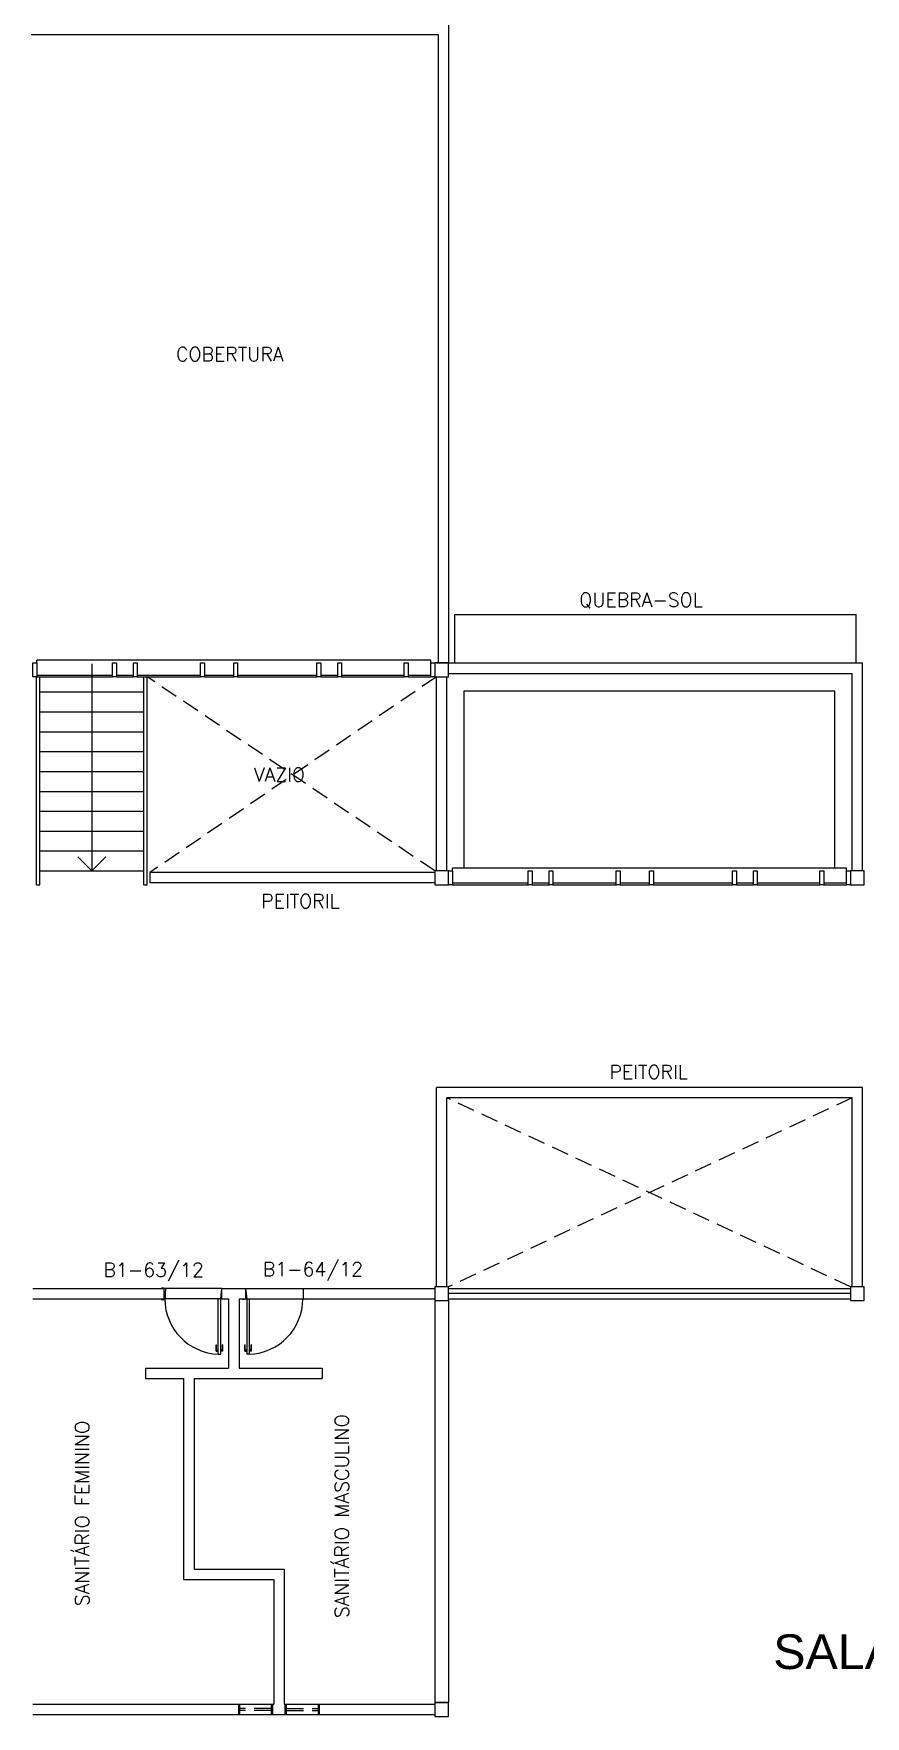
# Model space of a CAD drawing. Header units: millimetres. Extents: x 2280 to 2568, y 1267 to 1403.
# Drawn here: x 2388.12 to 2400.13, y 1279.08 to 1303.36 of the extents above; entities that cross this region are included whole.
import ezdxf

# ---------------------------------------------------------------- set-up
doc = ezdxf.new("R2010")
doc.units = ezdxf.units.MM
doc.linetypes.add('HIDDEN', pattern=[0.375, 0.25, -0.125])
for name, color, linetype in [('1', 1, 'Continuous'), ('ALV', 2, 'Continuous'), ('ALVENARIA', 2, 'Continuous'), ('AREA', 2, 'Continuous'), ('ENDEREÇO NOVO', 2, 'Continuous'), ('ESQ', 1, 'Continuous'), ('ESQUADRIAS', 1, 'Continuous'), ('ESTRUT', 2, 'Continuous'), ('JAN2', 1, 'HIDDEN'), ('MACANETA', 2, 'Continuous'), ('MARCO', 2, 'Continuous'), ('PISO', 1, 'Continuous'), ('PORTA', 2, 'Continuous'), ('PROJ', 1, 'HIDDEN'), ('SOLEIRA', 1, 'Continuous'), ('TEXTO', 2, 'Continuous'), ('USO', 2, 'Continuous')]:
    doc.layers.add(name, color=color, linetype=linetype)
doc.styles.get("Standard").update_dxf_attribs({"font": 'arial.ttf'})
doc.styles.add('UNB-100', font='simplex.shx', dxfattribs={"height": 0.2})

# ---------------------------------------------------------------- blocks, each defined once
blk = doc.blocks.new('DOOR80')
at = {"layer": 'MACANETA', "color": 1}
for p, q in [((-0.015, -0.665), (-0.01, -0.665)), ((-0.015, -0.755), (-0.015, -0.665)), ((-0.01, -0.755), (-0.01, -0.665)), ((0.012, -0.763), (0.012, -0.728)), ((0.012, -0.728), (0.015, -0.728)), ((0.053, -0.728), (0.05, -0.728)), ((0.053, -0.763), (0.053, -0.728)), ((0.08, -0.665), (0.075, -0.665)), ((0.075, -0.755), (0.075, -0.665)), ((0.08, -0.755), (0.08, -0.665)), ((-0.015, -0.755), (0.012, -0.755)), ((-0.01, -0.735), (0.012, -0.735)), ((0.012, -0.763), (0.015, -0.763)), ((0.053, -0.763), (0.05, -0.763)), ((0.075, -0.735), (0.053, -0.735)), ((0.08, -0.755), (0.053, -0.755))]:
    blk.add_line(p, q, dxfattribs=at)
at = {"layer": 'PORTA'}
for p, q in [((0.015, -0.8), (0.015, 0)), ((0.015, 0), (0.05, 0)), ((0.05, -0.8), (0.05, 0)), ((0.05, -0.8), (0.015, -0.8))]:
    blk.add_line(p, q, dxfattribs=at)
at = {"layer": 'PORTA', "color": 1}
blk.add_arc((0.02, 0), 0.8, 272.1491, 0, dxfattribs=at)
blk = doc.blocks.new('DOOR-80')
at = {"layer": 'MACANETA', "color": 1}
for p, q in [((-0.08, -0.755), (-0.08, -0.665)), ((-0.08, -0.665), (-0.075, -0.665)), ((-0.075, -0.755), (-0.075, -0.665)), ((-0.053, -0.728), (-0.05, -0.728)), ((-0.053, -0.763), (-0.053, -0.728)), ((-0.012, -0.728), (-0.015, -0.728)), ((-0.012, -0.763), (-0.012, -0.728)), ((0.01, -0.755), (0.01, -0.665)), ((0.015, -0.665), (0.01, -0.665)), ((0.015, -0.755), (0.015, -0.665)), ((-0.08, -0.755), (-0.053, -0.755)), ((-0.075, -0.735), (-0.053, -0.735)), ((-0.053, -0.763), (-0.05, -0.763)), ((-0.012, -0.763), (-0.015, -0.763)), ((0.01, -0.735), (-0.012, -0.735)), ((0.015, -0.755), (-0.012, -0.755))]:
    blk.add_line(p, q, dxfattribs=at)
at = {"layer": 'PORTA'}
for p, q in [((-0.05, -0.8), (-0.05, 0)), ((-0.015, 0), (-0.05, 0)), ((-0.015, -0.8), (-0.015, 0)), ((-0.05, -0.8), (-0.015, -0.8))]:
    blk.add_line(p, q, dxfattribs=at)
at = {"layer": 'PORTA', "color": 1}
blk.add_arc((-0.02, 0), 0.8, 180, 267.8509, dxfattribs=at)

msp = doc.modelspace()

# ---------------------------------------------------------------- linework, layer by layer
at = {"layer": '1'}
msp.add_lwpolyline([(2388.962, 1294.264), (2388.962, 1291.278), (2388.76, 1291.481), (2388.962, 1291.278), (2389.165, 1291.481)], dxfattribs=at)
at = {"layer": 'ALV'}
for p, q in [((2394.112, 1303.498), (2394.112, 1294.278)), ((2388.087, 1303.348), (2393.962, 1303.348)), ((2393.962, 1303.348), (2393.962, 1294.278)), ((2394.202, 1294.278), (2394.202, 1294.978)), ((2394.202, 1294.978), (2399.993, 1294.978)), ((2399.993, 1294.278), (2399.993, 1294.978)), ((2393.937, 1294.278), (2400.087, 1294.278)), ((2394.112, 1294.128), (2399.937, 1294.128)), ((2399.937, 1291.278), (2399.937, 1294.128)), ((2400.087, 1291.278), (2400.087, 1294.278)), ((2393.937, 1291.278), (2393.937, 1294.078)), ((2394.087, 1291.278), (2394.087, 1294.078)), ((2394.337, 1293.878), (2399.687, 1293.878)), ((2394.337, 1291.318), (2394.337, 1293.878)), ((2394.337, 1291.318), (2394.337, 1293.878)), ((2399.687, 1291.318), (2399.687, 1293.878)), ((2393.912, 1291.253), (2389.799, 1291.253)), ((2389.799, 1291.253), (2389.799, 1291.103)), ((2393.912, 1291.103), (2389.799, 1291.103)), ((2393.937, 1285.278), (2393.937, 1288.153)), ((2400.087, 1288.153), (2393.937, 1288.153)), ((2400.087, 1285.278), (2400.087, 1288.153)), ((2394.087, 1285.278), (2394.087, 1288.003)), ((2399.937, 1288.003), (2394.087, 1288.003)), ((2399.937, 1285.278), (2399.937, 1288.003)), ((2393.912, 1285.253), (2393.912, 1285.078)), ((2394.112, 1285.253), (2399.912, 1285.253)), ((2393.912, 1285.078), (2394.112, 1285.078)), ((2394.112, 1285.103), (2399.912, 1285.103)), ((2393.912, 1279.278), (2394.112, 1279.278)), ((2393.912, 1279.278), (2393.912, 1279.103))]:
    msp.add_line(p, q, dxfattribs=at)
at = {"layer": 'ALVENARIA'}
for p, q in [((2388.112, 1285.253), (2390.007, 1285.253)), ((2390.007, 1285.103), (2390.007, 1285.253)), ((2390.837, 1285.103), (2390.837, 1285.253)), ((2390.837, 1285.253), (2391.187, 1285.253)), ((2391.187, 1285.103), (2391.187, 1285.253)), ((2392.017, 1285.103), (2392.017, 1285.253)), ((2392.017, 1285.253), (2393.912, 1285.253)), ((2388.112, 1285.103), (2390.007, 1285.103)), ((2390.837, 1285.103), (2390.937, 1285.103)), ((2390.937, 1285.103), (2390.937, 1284.103)), ((2391.087, 1285.103), (2391.087, 1284.103)), ((2391.087, 1285.103), (2391.187, 1285.103)), ((2392.017, 1285.103), (2393.912, 1285.103)), ((2393.912, 1285.078), (2393.912, 1279.278)), ((2394.112, 1285.078), (2394.112, 1279.278)), ((2389.737, 1284.103), (2390.937, 1284.103)), ((2389.737, 1284.103), (2389.737, 1283.953)), ((2389.737, 1283.953), (2390.287, 1283.953)), ((2390.287, 1283.953), (2390.287, 1281.053)), ((2390.437, 1283.953), (2392.287, 1283.953)), ((2390.437, 1283.953), (2390.437, 1281.203)), ((2391.087, 1284.103), (2392.287, 1284.103)), ((2392.287, 1284.103), (2392.287, 1283.953)), ((2390.287, 1281.053), (2391.587, 1281.053)), ((2390.437, 1281.203), (2391.737, 1281.203)), ((2391.587, 1281.053), (2391.587, 1279.253)), ((2391.737, 1281.203), (2391.737, 1279.253)), ((2388.112, 1279.253), (2391.587, 1279.253)), ((2388.112, 1279.103), (2393.912, 1279.103)), ((2391.077, 1279.253), (2391.077, 1279.103)), ((2391.577, 1279.103), (2391.577, 1279.253)), ((2391.737, 1279.253), (2393.912, 1279.253)), ((2391.747, 1279.253), (2391.747, 1279.103)), ((2392.247, 1279.103), (2392.247, 1279.253))]:
    msp.add_line(p, q, dxfattribs=at)
at = {"layer": 'ESQ'}
msp.add_line((2399.912, 1285.178), (2394.112, 1285.178), dxfattribs=at)
at = {"layer": 'ESQUADRIAS'}
for p, q in [((2393.857, 1294.318), (2388.167, 1294.318)), ((2388.167, 1294.278), (2388.167, 1294.318)), ((2393.857, 1294.278), (2393.857, 1294.318)), ((2393.857, 1294.278), (2393.857, 1294.278)), ((2388.167, 1294.103), (2389.262, 1294.103)), ((2388.167, 1294.078), (2389.262, 1294.078)), ((2389.317, 1294.103), (2389.562, 1294.103)), ((2389.317, 1294.078), (2389.562, 1294.078)), ((2389.617, 1294.103), (2390.532, 1294.103)), ((2389.617, 1294.078), (2390.532, 1294.078)), ((2390.587, 1294.103), (2391.012, 1294.103)), ((2390.587, 1294.078), (2391.012, 1294.078)), ((2391.067, 1294.103), (2392.212, 1294.103)), ((2391.067, 1294.078), (2392.212, 1294.078)), ((2392.267, 1294.103), (2392.512, 1294.103)), ((2392.267, 1294.078), (2392.512, 1294.078)), ((2392.567, 1294.103), (2393.472, 1294.103)), ((2392.567, 1294.078), (2393.472, 1294.078)), ((2393.527, 1294.103), (2393.857, 1294.103)), ((2393.527, 1294.078), (2393.857, 1294.078)), ((2399.857, 1291.318), (2394.167, 1291.318)), ((2394.167, 1291.278), (2394.167, 1291.318)), ((2399.857, 1291.278), (2399.857, 1291.318)), ((2399.857, 1291.278), (2399.857, 1291.278)), ((2394.167, 1291.103), (2395.262, 1291.103)), ((2394.167, 1291.078), (2395.262, 1291.078)), ((2395.317, 1291.103), (2395.562, 1291.103)), ((2395.317, 1291.078), (2395.562, 1291.078)), ((2395.617, 1291.103), (2396.532, 1291.103)), ((2395.617, 1291.078), (2396.532, 1291.078)), ((2396.587, 1291.103), (2397.012, 1291.103)), ((2396.587, 1291.078), (2397.012, 1291.078)), ((2397.067, 1291.103), (2398.212, 1291.103)), ((2397.067, 1291.078), (2398.212, 1291.078)), ((2398.267, 1291.103), (2398.512, 1291.103)), ((2398.267, 1291.078), (2398.512, 1291.078)), ((2398.567, 1291.103), (2399.472, 1291.103)), ((2398.567, 1291.078), (2399.472, 1291.078)), ((2399.527, 1291.103), (2399.857, 1291.103)), ((2399.527, 1291.078), (2399.857, 1291.078))]:
    msp.add_line(p, q, dxfattribs=at)
for points in [[(2388.112, 1294.078), (2388.112, 1294.278), (2388.167, 1294.278), (2388.167, 1294.078)], [(2389.262, 1294.078), (2389.262, 1294.278), (2389.317, 1294.278), (2389.317, 1294.078)], [(2389.562, 1294.078), (2389.562, 1294.278), (2389.617, 1294.278), (2389.617, 1294.078)], [(2390.532, 1294.078), (2390.532, 1294.278), (2390.587, 1294.278), (2390.587, 1294.078)], [(2391.012, 1294.078), (2391.012, 1294.278), (2391.067, 1294.278), (2391.067, 1294.078)], [(2392.212, 1294.078), (2392.212, 1294.278), (2392.267, 1294.278), (2392.267, 1294.078)], [(2392.512, 1294.078), (2392.512, 1294.278), (2392.567, 1294.278), (2392.567, 1294.078)], [(2393.472, 1294.078), (2393.472, 1294.278), (2393.527, 1294.278), (2393.527, 1294.078)], [(2393.857, 1294.078), (2393.857, 1294.278), (2393.912, 1294.278), (2393.912, 1294.078)], [(2394.112, 1291.078), (2394.112, 1291.278), (2394.167, 1291.278), (2394.167, 1291.078)], [(2395.262, 1291.078), (2395.262, 1291.278), (2395.317, 1291.278), (2395.317, 1291.078)], [(2395.562, 1291.078), (2395.562, 1291.278), (2395.617, 1291.278), (2395.617, 1291.078)], [(2396.532, 1291.078), (2396.532, 1291.278), (2396.587, 1291.278), (2396.587, 1291.078)], [(2397.012, 1291.078), (2397.012, 1291.278), (2397.067, 1291.278), (2397.067, 1291.078)], [(2398.212, 1291.078), (2398.212, 1291.278), (2398.267, 1291.278), (2398.267, 1291.078)], [(2398.512, 1291.078), (2398.512, 1291.278), (2398.567, 1291.278), (2398.567, 1291.078)], [(2399.472, 1291.078), (2399.472, 1291.278), (2399.527, 1291.278), (2399.527, 1291.078)], [(2399.857, 1291.078), (2399.857, 1291.278), (2399.912, 1291.278), (2399.912, 1291.078)]]:
    msp.add_lwpolyline(points, close=True, dxfattribs=at)
at = {"layer": 'ESTRUT'}
for points in [[(2394.112, 1294.278), (2393.912, 1294.278), (2393.912, 1294.078), (2394.112, 1294.078)], [(2394.112, 1291.278), (2393.912, 1291.278), (2393.912, 1291.078), (2394.112, 1291.078)], [(2400.112, 1291.278), (2399.912, 1291.278), (2399.912, 1291.078), (2400.112, 1291.078)], [(2394.112, 1285.278), (2393.912, 1285.278), (2393.912, 1285.078), (2394.112, 1285.078)], [(2400.112, 1285.278), (2399.912, 1285.278), (2399.912, 1285.078), (2400.112, 1285.078)], [(2394.112, 1279.278), (2393.912, 1279.278), (2393.912, 1279.078), (2394.112, 1279.078)]]:
    msp.add_lwpolyline(points, close=True, dxfattribs=at)
at = {"layer": 'JAN2'}
for p, q in [((2391.097, 1279.103), (2391.097, 1279.253)), ((2391.557, 1279.193), (2391.097, 1279.193)), ((2391.557, 1279.163), (2391.097, 1279.163)), ((2391.557, 1279.103), (2391.557, 1279.253)), ((2391.767, 1279.253), (2391.767, 1279.103)), ((2391.767, 1279.193), (2392.227, 1279.193)), ((2391.767, 1279.163), (2392.227, 1279.163)), ((2392.227, 1279.253), (2392.227, 1279.103))]:
    msp.add_line(p, q, dxfattribs=at)
at = {"layer": 'MARCO'}
for p, q in [((2390.032, 1285.253), (2389.972, 1285.263)), ((2389.972, 1285.263), (2389.972, 1285.253)), ((2390.022, 1285.103), (2390.032, 1285.253)), ((2390.032, 1285.253), (2390.022, 1285.253)), ((2390.022, 1285.253), (2390.032, 1285.253)), ((2390.032, 1285.253), (2390.032, 1285.253)), ((2390.822, 1285.103), (2390.837, 1285.253)), ((2390.837, 1285.253), (2390.837, 1285.253)), ((2390.837, 1285.253), (2390.837, 1285.253)), ((2390.837, 1285.253), (2390.837, 1285.253)), ((2390.837, 1285.253), (2390.837, 1285.253)), ((2390.837, 1285.253), (2390.837, 1285.253)), ((2391.202, 1285.103), (2391.187, 1285.253)), ((2391.187, 1285.253), (2391.187, 1285.253)), ((2391.187, 1285.253), (2391.187, 1285.253)), ((2391.187, 1285.253), (2391.187, 1285.253)), ((2391.187, 1285.253), (2391.187, 1285.253)), ((2391.187, 1285.253), (2391.187, 1285.253)), ((2392.017, 1285.103), (2392.017, 1285.253)), ((2392.017, 1285.253), (2392.017, 1285.253)), ((2392.017, 1285.253), (2392.017, 1285.253)), ((2392.017, 1285.253), (2392.017, 1285.253)), ((2392.017, 1285.253), (2392.017, 1285.253)), ((2392.017, 1285.253), (2392.017, 1285.253)), ((2389.962, 1285.103), (2389.962, 1285.093)), ((2389.962, 1285.093), (2390.012, 1285.093)), ((2390.012, 1285.093), (2390.012, 1285.103)), ((2390.012, 1285.103), (2390.022, 1285.103)), ((2390.022, 1285.103), (2390.022, 1285.138)), ((2390.022, 1285.138), (2390.022, 1285.103)), ((2390.022, 1285.103), (2390.022, 1285.103)), ((2390.837, 1285.103), (2390.822, 1285.103)), ((2390.822, 1285.103), (2390.822, 1285.103)), ((2390.822, 1285.103), (2390.822, 1285.103)), ((2390.882, 1285.093), (2390.837, 1285.103)), ((2390.837, 1285.103), (2390.837, 1285.103)), ((2390.837, 1285.103), (2390.837, 1285.103)), ((2390.882, 1285.103), (2390.882, 1285.093)), ((2391.142, 1285.103), (2391.142, 1285.093)), ((2391.142, 1285.093), (2391.187, 1285.103)), ((2391.187, 1285.103), (2391.187, 1285.103)), ((2391.187, 1285.103), (2391.202, 1285.103)), ((2391.187, 1285.103), (2391.187, 1285.103)), ((2391.202, 1285.103), (2391.202, 1285.103)), ((2391.202, 1285.103), (2391.202, 1285.103)), ((2392.062, 1285.093), (2392.017, 1285.103)), ((2392.017, 1285.103), (2392.017, 1285.103)), ((2392.017, 1285.103), (2392.017, 1285.103)), ((2392.017, 1285.103), (2392.017, 1285.103)), ((2392.017, 1285.103), (2392.017, 1285.103)), ((2392.017, 1285.103), (2392.017, 1285.103)), ((2392.062, 1285.103), (2392.062, 1285.093))]:
    msp.add_line(p, q, dxfattribs=at)
at = {"layer": 'PISO'}
for p, q in [((2388.162, 1291.078), (2388.162, 1294.078)), ((2388.212, 1291.078), (2388.212, 1294.078)), ((2389.712, 1291.078), (2389.712, 1294.078)), ((2389.762, 1291.078), (2389.762, 1294.078)), ((2388.212, 1293.859), (2389.712, 1293.859)), ((2388.212, 1293.572), (2389.712, 1293.572)), ((2388.212, 1293.285), (2389.712, 1293.285)), ((2388.212, 1292.999), (2389.712, 1292.999)), ((2388.212, 1292.712), (2389.712, 1292.712)), ((2388.212, 1292.425), (2389.712, 1292.425)), ((2388.212, 1292.139), (2389.712, 1292.139)), ((2388.212, 1291.852), (2389.712, 1291.852)), ((2388.212, 1291.565), (2389.712, 1291.565)), ((2388.212, 1291.278), (2389.712, 1291.278)), ((2388.162, 1291.078), (2388.212, 1291.078)), ((2389.712, 1291.078), (2389.762, 1291.078))]:
    msp.add_line(p, q, dxfattribs=at)
at = {"layer": 'PROJ', "color": 1}
for p, q in [((2393.912, 1291.278), (2389.762, 1294.078)), ((2393.937, 1294.078), (2389.799, 1291.253))]:
    msp.add_line(p, q, dxfattribs=at)
at = {"layer": 'PROJ'}
for p, q in [((2399.912, 1285.278), (2394.087, 1288.003)), ((2399.937, 1288.003), (2394.112, 1285.278))]:
    msp.add_line(p, q, dxfattribs=at)
at = {"layer": 'SOLEIRA'}
for p, q in [((2390.837, 1285.253), (2390.032, 1285.253)), ((2391.187, 1285.253), (2392.017, 1285.253)), ((2390.787, 1285.103), (2390.022, 1285.103)), ((2391.237, 1285.103), (2392.017, 1285.103))]:
    msp.add_line(p, q, dxfattribs=at)

# ---------------------------------------------------------------- block references
at = {"layer": 'PORTA'}
for name, p in [('DOOR-80', (2390.837, 1285.103)), ('DOOR80', (2391.187, 1285.103))]:
    msp.add_blockref(name, p, dxfattribs=at)

# ---------------------------------------------------------------- texts
at = {"layer": 'AREA', "style": 'UNB-100'}
for s, p in [('SANITÁRIO FEMININO', (2388.923, 1280.669)), ('SANITÁRIO MASCULINO', (2392.672, 1280.497))]:
    msp.add_text(s, height=0.2, rotation=90, dxfattribs=at).set_placement(p)
at = {"layer": 'ENDEREÇO NOVO', "style": 'UNB-100'}
for s, p in [('B1-63/12', (2389.13, 1285.422)), ('B1-64/12', (2391.429, 1285.431))]:
    msp.add_text(s, height=0.2, dxfattribs=at).set_placement(p)
at = {"layer": 'TEXTO', "style": 'UNB-100'}
for s, p in [('COBERTURA', (2390.177, 1298.633)), ('QUEBRA-SOL', (2395.998, 1295.09)), ('VAZIO', (2391.302, 1292.566)), ('PEITORIL', (2391.407, 1290.741)), ('PEITORIL', (2396.434, 1288.276))]:
    msp.add_text(s, height=0.2, dxfattribs=at).set_placement(p)
at = {"layer": 'USO'}
msp.add_text('SALAS DE PROFESSOR ENGENHARIA ELÉTRICA - ENE', height=0.5, dxfattribs=at).set_placement((2398.798, 1279.761))

doc.saveas('drawing.dxf')
